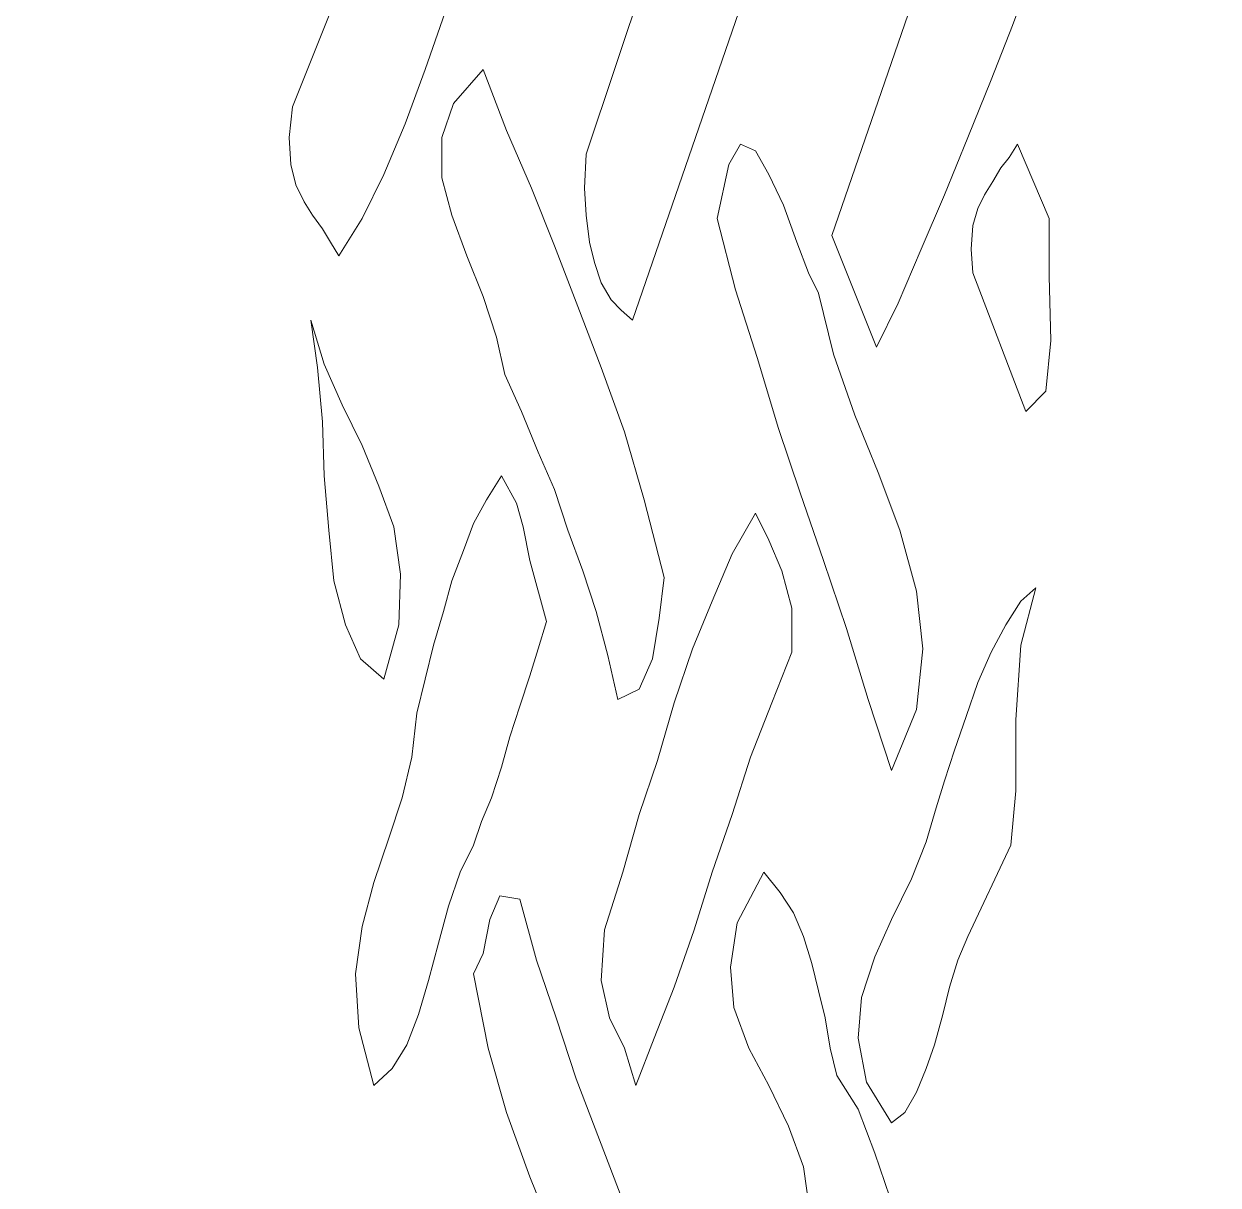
# Model space of a CAD drawing. Header units: millimetres. Extents: x -265 to 251, y -188 to 9.
# Drawn here: x 185.6 to 215.62, y -144.28 to -115.09 of the extents above; entities that cross this region are included whole.
import ezdxf

# ---------------------------------------------------------------- set-up
doc = ezdxf.new("R2010")
doc.units = ezdxf.units.MM
doc.header["$MEASUREMENT"] = 0
doc.layers.add('Camada 1', color=7, linetype='Continuous')

msp = doc.modelspace()

# ---------------------------------------------------------------- linework, layer by layer
at = {"layer": 'Camada 1', "color": 250, "lineweight": 9}
for points, knots in [([(158.2799, -187.5043), (158.2799, -187.5043), (155.5782, -187.5043), (155.5782, -187.5043), (155.5782, -187.5043), (155.5782, -187.5043), (155.5782, -184.995), (155.5782, -184.995), (155.5782, -184.995), (155.5782, -184.995), (158.2799, -184.995), (158.2799, -184.995), (158.2799, -184.995), (158.2799, -184.995), (158.2799, -182.426), (158.2799, -182.426), (158.2799, -182.426), (158.2799, -182.426), (155.5782, -182.426), (155.5782, -182.426), (155.5782, -182.426), (155.5782, -182.426), (155.5782, -4.4163), (155.5782, -4.4163), (155.5782, -4.4163), (155.6884, -3.0828), (156.6116, -2.6162), (157.4288, -2.5471), (157.4288, -2.5471), (172.919, -2.5471), (220.3619, -2.5453), (249.1267, -2.5453), (249.1267, -2.5453), (249.338, -2.5791), (250.8658, -2.6448), (250.9816, -4.4163), (250.9816, -4.4163), (250.9816, -4.4163), (250.9774, -182.4315), (250.9774, -182.4315), (250.9774, -182.4315), (250.9774, -182.4315), (248.2757, -182.4329), (248.2757, -182.4329), (248.2757, -182.4329), (248.2757, -182.4329), (248.2799, -184.9729), (248.2799, -184.9729), (248.2799, -184.9729), (248.2799, -184.9729), (250.9816, -184.9729), (250.9816, -184.9729), (250.9816, -184.9729), (250.9816, -184.9729), (250.9816, -187.5127), (250.9816, -187.5127), (250.9816, -187.5127), (250.9816, -187.5127), (248.2799, -187.5127), (248.2799, -187.5127), (248.2799, -187.5127), (248.2799, -187.5127), (248.2799, -188.2571), (248.2799, -188.2571), (248.2799, -188.2571), (248.2799, -188.2571), (158.2799, -188.2571), (158.2799, -188.2571), (158.2799, -188.2571), (158.2799, -188.2571), (158.2799, -187.5043), (158.2799, -187.5043)], [0, 0, 0, 0, 0.0526316, 0.0526316, 0.0526316, 0.0526316, 0.1052632, 0.1052632, 0.1052632, 0.1052632, 0.1578947, 0.1578947, 0.1578947, 0.1578947, 0.2105263, 0.2105263, 0.2105263, 0.2105263, 0.2631579, 0.2631579, 0.2631579, 0.2631579, 0.3157895, 0.3157895, 0.3157895, 0.3157895, 0.3684211, 0.3684211, 0.3684211, 0.3684211, 0.4210526, 0.4210526, 0.4210526, 0.4210526, 0.4736842, 0.4736842, 0.4736842, 0.4736842, 0.5263158, 0.5263158, 0.5263158, 0.5263158, 0.5789474, 0.5789474, 0.5789474, 0.5789474, 0.6315789, 0.6315789, 0.6315789, 0.6315789, 0.6842105, 0.6842105, 0.6842105, 0.6842105, 0.7368421, 0.7368421, 0.7368421, 0.7368421, 0.7894737, 0.7894737, 0.7894737, 0.7894737, 0.8421053, 0.8421053, 0.8421053, 0.8421053, 0.8947368, 0.8947368, 0.8947368, 0.8947368, 1, 1, 1, 1]), ([(195.3133, -109.7691), (195.3133, -109.7691), (192.3519, -117.175), (192.3519, -117.175), (192.3519, -117.175), (192.3519, -117.175), (192.2685, -117.9412), (192.2685, -117.9412), (192.2685, -117.9412), (192.2685, -117.9412), (192.3101, -118.6223), (192.3101, -118.6223), (192.3101, -118.6223), (192.3101, -118.6223), (192.4354, -119.1328), (192.4354, -119.1328), (192.4354, -119.1328), (192.4354, -119.1328), (192.6438, -119.5584), (192.6438, -119.5584), (192.6438, -119.5584), (192.6438, -119.5584), (192.8525, -119.8988), (192.8525, -119.8988), (192.8525, -119.8988), (192.8525, -119.8988), (193.1028, -120.2394), (193.1028, -120.2394), (193.1028, -120.2394), (193.1028, -120.2394), (193.3112, -120.58), (193.3112, -120.58), (193.3112, -120.58), (193.3112, -120.58), (193.5199, -120.9204), (193.5199, -120.9204), (193.5199, -120.9204), (193.5199, -120.9204), (194.1038, -119.9841), (194.1038, -119.9841), (194.1038, -119.9841), (194.1038, -119.9841), (194.646, -118.8774), (194.646, -118.8774), (194.646, -118.8774), (194.646, -118.8774), (195.1883, -117.6006), (195.1883, -117.6006), (195.1883, -117.6006), (195.1883, -117.6006), (195.6887, -116.2384), (195.6887, -116.2384), (195.6887, -116.2384), (195.6887, -116.2384), (196.1893, -114.7913), (196.1893, -114.7913), (196.1893, -114.7913), (196.1893, -114.7913), (196.6898, -113.3442), (196.6898, -113.3442), (196.6898, -113.3442), (196.6898, -113.3442), (197.1903, -111.9818), (197.1903, -111.9818), (197.1903, -111.9818), (197.1903, -111.9818), (197.6909, -110.7052), (197.6909, -110.7052), (197.6909, -110.7052), (197.6909, -110.7052), (197.6491, -109.4282), (197.6491, -109.4282), (197.6491, -109.4282), (197.6491, -109.4282), (197.3988, -108.407), (197.3988, -108.407), (197.3988, -108.407), (197.3988, -108.407), (197.0652, -107.7258), (197.0652, -107.7258), (197.0652, -107.7258), (197.0652, -107.7258), (196.648, -107.3852), (196.648, -107.3852), (196.648, -107.3852), (196.648, -107.3852), (196.1893, -107.3852), (196.1893, -107.3852), (196.1893, -107.3852), (196.1893, -107.3852), (195.814, -107.7258), (195.814, -107.7258), (195.814, -107.7258), (195.814, -107.7258), (195.4803, -108.4921), (195.4803, -108.4921), (195.4803, -108.4921), (195.4803, -108.4921), (195.3133, -109.7691), (195.3133, -109.7691)], [0, 0, 0, 0, 0.0384615, 0.0384615, 0.0384615, 0.0384615, 0.0769231, 0.0769231, 0.0769231, 0.0769231, 0.1153846, 0.1153846, 0.1153846, 0.1153846, 0.1538462, 0.1538462, 0.1538462, 0.1538462, 0.1923077, 0.1923077, 0.1923077, 0.1923077, 0.2307692, 0.2307692, 0.2307692, 0.2307692, 0.2692308, 0.2692308, 0.2692308, 0.2692308, 0.3076923, 0.3076923, 0.3076923, 0.3076923, 0.3461538, 0.3461538, 0.3461538, 0.3461538, 0.3846154, 0.3846154, 0.3846154, 0.3846154, 0.4230769, 0.4230769, 0.4230769, 0.4230769, 0.4615385, 0.4615385, 0.4615385, 0.4615385, 0.5, 0.5, 0.5, 0.5, 0.5384615, 0.5384615, 0.5384615, 0.5384615, 0.5769231, 0.5769231, 0.5769231, 0.5769231, 0.6153846, 0.6153846, 0.6153846, 0.6153846, 0.6538462, 0.6538462, 0.6538462, 0.6538462, 0.6923077, 0.6923077, 0.6923077, 0.6923077, 0.7307692, 0.7307692, 0.7307692, 0.7307692, 0.7692308, 0.7692308, 0.7692308, 0.7692308, 0.8076923, 0.8076923, 0.8076923, 0.8076923, 0.8461538, 0.8461538, 0.8461538, 0.8461538, 0.8846154, 0.8846154, 0.8846154, 0.8846154, 0.9230769, 0.9230769, 0.9230769, 0.9230769, 1, 1, 1, 1]), ([(199.7347, -118.3665), (199.7347, -118.3665), (199.6928, -119.218), (199.6928, -119.218), (199.6928, -119.218), (199.6928, -119.218), (199.7347, -119.8988), (199.7347, -119.8988), (199.7347, -119.8988), (199.7347, -119.8988), (199.8181, -120.58), (199.8181, -120.58), (199.8181, -120.58), (199.8181, -120.58), (199.9431, -121.0908), (199.9431, -121.0908), (199.9431, -121.0908), (199.9431, -121.0908), (200.1101, -121.6015), (200.1101, -121.6015), (200.1101, -121.6015), (200.1101, -121.6015), (200.3602, -122.0271), (200.3602, -122.0271), (200.3602, -122.0271), (200.3602, -122.0271), (200.6106, -122.2825), (200.6106, -122.2825), (200.6106, -122.2825), (200.6106, -122.2825), (200.9024, -122.5378), (200.9024, -122.5378), (200.9024, -122.5378), (200.9024, -122.5378), (204.6563, -111.6418), (204.6563, -111.6418), (204.6563, -111.6418), (204.6563, -111.6418), (204.5312, -111.1309), (204.5312, -111.1309), (204.5312, -111.1309), (204.5312, -111.1309), (204.3643, -110.4501), (204.3643, -110.4501), (204.3643, -110.4501), (204.3643, -110.4501), (204.1558, -109.7691), (204.1558, -109.7691), (204.1558, -109.7691), (204.1558, -109.7691), (203.9471, -109.1733), (203.9471, -109.1733), (203.9471, -109.1733), (203.9471, -109.1733), (203.6969, -108.7474), (203.6969, -108.7474), (203.6969, -108.7474), (203.6969, -108.7474), (203.4049, -108.5769), (203.4049, -108.5769), (203.4049, -108.5769), (203.4049, -108.5769), (203.0713, -108.8325), (203.0713, -108.8325), (203.0713, -108.8325), (203.0713, -108.8325), (202.696, -109.5133), (202.696, -109.5133), (202.696, -109.5133), (202.696, -109.5133), (199.7347, -118.3665), (199.7347, -118.3665)], [0, 0, 0, 0, 0.0526316, 0.0526316, 0.0526316, 0.0526316, 0.1052632, 0.1052632, 0.1052632, 0.1052632, 0.1578947, 0.1578947, 0.1578947, 0.1578947, 0.2105263, 0.2105263, 0.2105263, 0.2105263, 0.2631579, 0.2631579, 0.2631579, 0.2631579, 0.3157895, 0.3157895, 0.3157895, 0.3157895, 0.3684211, 0.3684211, 0.3684211, 0.3684211, 0.4210526, 0.4210526, 0.4210526, 0.4210526, 0.4736842, 0.4736842, 0.4736842, 0.4736842, 0.5263158, 0.5263158, 0.5263158, 0.5263158, 0.5789474, 0.5789474, 0.5789474, 0.5789474, 0.6315789, 0.6315789, 0.6315789, 0.6315789, 0.6842105, 0.6842105, 0.6842105, 0.6842105, 0.7368421, 0.7368421, 0.7368421, 0.7368421, 0.7894737, 0.7894737, 0.7894737, 0.7894737, 0.8421053, 0.8421053, 0.8421053, 0.8421053, 0.8947368, 0.8947368, 0.8947368, 0.8947368, 1, 1, 1, 1]), ([(205.9075, -120.4097), (205.9075, -120.4097), (207.0338, -123.2188), (207.0338, -123.2188), (207.0338, -123.2188), (207.0338, -123.2188), (207.5759, -122.1122), (207.5759, -122.1122), (207.5759, -122.1122), (207.5759, -122.1122), (208.1599, -120.7504), (208.1599, -120.7504), (208.1599, -120.7504), (208.1599, -120.7504), (208.7438, -119.3883), (208.7438, -119.3883), (208.7438, -119.3883), (208.7438, -119.3883), (209.3279, -117.9412), (209.3279, -117.9412), (209.3279, -117.9412), (209.3279, -117.9412), (209.9117, -116.494), (209.9117, -116.494), (209.9117, -116.494), (209.9117, -116.494), (210.4541, -115.1319), (210.4541, -115.1319), (210.4541, -115.1319), (210.4541, -115.1319), (210.9545, -113.7701), (210.9545, -113.7701), (210.9545, -113.7701), (210.9545, -113.7701), (211.3717, -112.5782), (211.3717, -112.5782), (211.3717, -112.5782), (211.3717, -112.5782), (211.2047, -112.067), (211.2047, -112.067), (211.2047, -112.067), (211.2047, -112.067), (211.0379, -111.3862), (211.0379, -111.3862), (211.0379, -111.3862), (211.0379, -111.3862), (210.9545, -110.5351), (210.9545, -110.5351), (210.9545, -110.5351), (210.9545, -110.5351), (210.8295, -109.7691), (210.8295, -109.7691), (210.8295, -109.7691), (210.8295, -109.7691), (210.6625, -109.0883), (210.6625, -109.0883), (210.6625, -109.0883), (210.6625, -109.0883), (210.4124, -108.7474), (210.4124, -108.7474), (210.4124, -108.7474), (210.4124, -108.7474), (210.1203, -108.8325), (210.1203, -108.8325), (210.1203, -108.8325), (210.1203, -108.8325), (209.6615, -109.5133), (209.6615, -109.5133), (209.6615, -109.5133), (209.6615, -109.5133), (205.9075, -120.4097), (205.9075, -120.4097)], [0, 0, 0, 0, 0.0526316, 0.0526316, 0.0526316, 0.0526316, 0.1052632, 0.1052632, 0.1052632, 0.1052632, 0.1578947, 0.1578947, 0.1578947, 0.1578947, 0.2105263, 0.2105263, 0.2105263, 0.2105263, 0.2631579, 0.2631579, 0.2631579, 0.2631579, 0.3157895, 0.3157895, 0.3157895, 0.3157895, 0.3684211, 0.3684211, 0.3684211, 0.3684211, 0.4210526, 0.4210526, 0.4210526, 0.4210526, 0.4736842, 0.4736842, 0.4736842, 0.4736842, 0.5263158, 0.5263158, 0.5263158, 0.5263158, 0.5789474, 0.5789474, 0.5789474, 0.5789474, 0.6315789, 0.6315789, 0.6315789, 0.6315789, 0.6842105, 0.6842105, 0.6842105, 0.6842105, 0.7368421, 0.7368421, 0.7368421, 0.7368421, 0.7894737, 0.7894737, 0.7894737, 0.7894737, 0.8421053, 0.8421053, 0.8421053, 0.8421053, 0.8947368, 0.8947368, 0.8947368, 0.8947368, 1, 1, 1, 1]), ([(197.6909, -123.8999), (197.6909, -123.8999), (198.1079, -124.836), (198.1079, -124.836), (198.1079, -124.836), (198.1079, -124.836), (198.5251, -125.8577), (198.5251, -125.8577), (198.5251, -125.8577), (198.5251, -125.8577), (198.942, -126.7944), (198.942, -126.7944), (198.942, -126.7944), (198.942, -126.7944), (199.2758, -127.8156), (199.2758, -127.8156), (199.2758, -127.8156), (199.2758, -127.8156), (199.6512, -128.8373), (199.6512, -128.8373), (199.6512, -128.8373), (199.6512, -128.8373), (199.9849, -129.8587), (199.9849, -129.8587), (199.9849, -129.8587), (199.9849, -129.8587), (200.2769, -130.9652), (200.2769, -130.9652), (200.2769, -130.9652), (200.2769, -130.9652), (200.5272, -132.072), (200.5272, -132.072), (200.5272, -132.072), (200.5272, -132.072), (201.0694, -131.8165), (201.0694, -131.8165), (201.0694, -131.8165), (201.0694, -131.8165), (201.4031, -131.0506), (201.4031, -131.0506), (201.4031, -131.0506), (201.4031, -131.0506), (201.5697, -130.029), (201.5697, -130.029), (201.5697, -130.029), (201.5697, -130.029), (201.695, -129.0074), (201.695, -129.0074), (201.695, -129.0074), (201.695, -129.0074), (201.1945, -127.0496), (201.1945, -127.0496), (201.1945, -127.0496), (201.1945, -127.0496), (200.6939, -125.3471), (200.6939, -125.3471), (200.6939, -125.3471), (200.6939, -125.3471), (200.1101, -123.7296), (200.1101, -123.7296), (200.1101, -123.7296), (200.1101, -123.7296), (199.5262, -122.1974), (199.5262, -122.1974), (199.5262, -122.1974), (199.5262, -122.1974), (198.942, -120.6653), (198.942, -120.6653), (198.942, -120.6653), (198.942, -120.6653), (198.3582, -119.218), (198.3582, -119.218), (198.3582, -119.218), (198.3582, -119.218), (197.7325, -117.7709), (197.7325, -117.7709), (197.7325, -117.7709), (197.7325, -117.7709), (197.1487, -116.2384), (197.1487, -116.2384), (197.1487, -116.2384), (197.1487, -116.2384), (196.3978, -117.0899), (196.3978, -117.0899), (196.3978, -117.0899), (196.3978, -117.0899), (196.1058, -117.9412), (196.1058, -117.9412), (196.1058, -117.9412), (196.1058, -117.9412), (196.1058, -118.9625), (196.1058, -118.9625), (196.1058, -118.9625), (196.1058, -118.9625), (196.3561, -119.8988), (196.3561, -119.8988), (196.3561, -119.8988), (196.3561, -119.8988), (196.7315, -120.9204), (196.7315, -120.9204), (196.7315, -120.9204), (196.7315, -120.9204), (197.1487, -121.9421), (197.1487, -121.9421), (197.1487, -121.9421), (197.1487, -121.9421), (197.4823, -122.9633), (197.4823, -122.9633), (197.4823, -122.9633), (197.4823, -122.9633), (197.6909, -123.8999), (197.6909, -123.8999)], [0, 0, 0, 0, 0.0344828, 0.0344828, 0.0344828, 0.0344828, 0.0689655, 0.0689655, 0.0689655, 0.0689655, 0.1034483, 0.1034483, 0.1034483, 0.1034483, 0.137931, 0.137931, 0.137931, 0.137931, 0.1724138, 0.1724138, 0.1724138, 0.1724138, 0.2068966, 0.2068966, 0.2068966, 0.2068966, 0.2413793, 0.2413793, 0.2413793, 0.2413793, 0.2758621, 0.2758621, 0.2758621, 0.2758621, 0.3103448, 0.3103448, 0.3103448, 0.3103448, 0.3448276, 0.3448276, 0.3448276, 0.3448276, 0.3793103, 0.3793103, 0.3793103, 0.3793103, 0.4137931, 0.4137931, 0.4137931, 0.4137931, 0.4482759, 0.4482759, 0.4482759, 0.4482759, 0.4827586, 0.4827586, 0.4827586, 0.4827586, 0.5172414, 0.5172414, 0.5172414, 0.5172414, 0.5517241, 0.5517241, 0.5517241, 0.5517241, 0.5862069, 0.5862069, 0.5862069, 0.5862069, 0.6206897, 0.6206897, 0.6206897, 0.6206897, 0.6551724, 0.6551724, 0.6551724, 0.6551724, 0.6896552, 0.6896552, 0.6896552, 0.6896552, 0.7241379, 0.7241379, 0.7241379, 0.7241379, 0.7586207, 0.7586207, 0.7586207, 0.7586207, 0.7931034, 0.7931034, 0.7931034, 0.7931034, 0.8275862, 0.8275862, 0.8275862, 0.8275862, 0.862069, 0.862069, 0.862069, 0.862069, 0.8965517, 0.8965517, 0.8965517, 0.8965517, 0.9310345, 0.9310345, 0.9310345, 0.9310345, 1, 1, 1, 1]), ([(203.0296, -119.9841), (203.0296, -119.9841), (203.4884, -121.7718), (203.4884, -121.7718), (203.4884, -121.7718), (203.4884, -121.7718), (204.0306, -123.4746), (204.0306, -123.4746), (204.0306, -123.4746), (204.0306, -123.4746), (204.5728, -125.2621), (204.5728, -125.2621), (204.5728, -125.2621), (204.5728, -125.2621), (205.1151, -126.8793), (205.1151, -126.8793), (205.1151, -126.8793), (205.1151, -126.8793), (205.699, -128.5819), (205.699, -128.5819), (205.699, -128.5819), (205.699, -128.5819), (206.283, -130.2844), (206.283, -130.2844), (206.283, -130.2844), (206.283, -130.2844), (206.8253, -132.072), (206.8253, -132.072), (206.8253, -132.072), (206.8253, -132.072), (207.4092, -133.8595), (207.4092, -133.8595), (207.4092, -133.8595), (207.4092, -133.8595), (208.0348, -132.3272), (208.0348, -132.3272), (208.0348, -132.3272), (208.0348, -132.3272), (208.2015, -130.7953), (208.2015, -130.7953), (208.2015, -130.7953), (208.2015, -130.7953), (208.0348, -129.3482), (208.0348, -129.3482), (208.0348, -129.3482), (208.0348, -129.3482), (207.6176, -127.8156), (207.6176, -127.8156), (207.6176, -127.8156), (207.6176, -127.8156), (207.0755, -126.3684), (207.0755, -126.3684), (207.0755, -126.3684), (207.0755, -126.3684), (206.4916, -124.9213), (206.4916, -124.9213), (206.4916, -124.9213), (206.4916, -124.9213), (205.9493, -123.3894), (205.9493, -123.3894), (205.9493, -123.3894), (205.9493, -123.3894), (205.5738, -121.8568), (205.5738, -121.8568), (205.5738, -121.8568), (205.5738, -121.8568), (205.3237, -121.3463), (205.3237, -121.3463), (205.3237, -121.3463), (205.3237, -121.3463), (205.0317, -120.58), (205.0317, -120.58), (205.0317, -120.58), (205.0317, -120.58), (204.698, -119.6437), (204.698, -119.6437), (204.698, -119.6437), (204.698, -119.6437), (204.3226, -118.8774), (204.3226, -118.8774), (204.3226, -118.8774), (204.3226, -118.8774), (203.9888, -118.2814), (203.9888, -118.2814), (203.9888, -118.2814), (203.9888, -118.2814), (203.6135, -118.1111), (203.6135, -118.1111), (203.6135, -118.1111), (203.6135, -118.1111), (203.3215, -118.6223), (203.3215, -118.6223), (203.3215, -118.6223), (203.3215, -118.6223), (203.0296, -119.9841), (203.0296, -119.9841)], [0, 0, 0, 0, 0.04, 0.04, 0.04, 0.04, 0.08, 0.08, 0.08, 0.08, 0.12, 0.12, 0.12, 0.12, 0.16, 0.16, 0.16, 0.16, 0.2, 0.2, 0.2, 0.2, 0.24, 0.24, 0.24, 0.24, 0.28, 0.28, 0.28, 0.28, 0.32, 0.32, 0.32, 0.32, 0.36, 0.36, 0.36, 0.36, 0.4, 0.4, 0.4, 0.4, 0.44, 0.44, 0.44, 0.44, 0.48, 0.48, 0.48, 0.48, 0.52, 0.52, 0.52, 0.52, 0.56, 0.56, 0.56, 0.56, 0.6, 0.6, 0.6, 0.6, 0.64, 0.64, 0.64, 0.64, 0.68, 0.68, 0.68, 0.68, 0.72, 0.72, 0.72, 0.72, 0.76, 0.76, 0.76, 0.76, 0.8, 0.8, 0.8, 0.8, 0.84, 0.84, 0.84, 0.84, 0.88, 0.88, 0.88, 0.88, 0.92, 0.92, 0.92, 0.92, 1, 1, 1, 1]), ([(209.453, -121.3463), (209.453, -121.3463), (210.7877, -124.836), (210.7877, -124.836), (210.7877, -124.836), (210.7877, -124.836), (211.2882, -124.3255), (211.2882, -124.3255), (211.2882, -124.3255), (211.2882, -124.3255), (211.4134, -123.0485), (211.4134, -123.0485), (211.4134, -123.0485), (211.4134, -123.0485), (211.3717, -121.4314), (211.3717, -121.4314), (211.3717, -121.4314), (211.3717, -121.4314), (211.3717, -119.9841), (211.3717, -119.9841), (211.3717, -119.9841), (211.3717, -119.9841), (210.579, -118.1111), (210.579, -118.1111), (210.579, -118.1111), (210.579, -118.1111), (210.3705, -118.452), (210.3705, -118.452), (210.3705, -118.452), (210.3705, -118.452), (210.1621, -118.7073), (210.1621, -118.7073), (210.1621, -118.7073), (210.1621, -118.7073), (209.9534, -119.0475), (209.9534, -119.0475), (209.9534, -119.0475), (209.9534, -119.0475), (209.745, -119.3883), (209.745, -119.3883), (209.745, -119.3883), (209.745, -119.3883), (209.5781, -119.7289), (209.5781, -119.7289), (209.5781, -119.7289), (209.5781, -119.7289), (209.453, -120.1542), (209.453, -120.1542), (209.453, -120.1542), (209.453, -120.1542), (209.4113, -120.7504), (209.4113, -120.7504), (209.4113, -120.7504), (209.4113, -120.7504), (209.453, -121.3463), (209.453, -121.3463)], [0, 0, 0, 0, 0.0666667, 0.0666667, 0.0666667, 0.0666667, 0.1333333, 0.1333333, 0.1333333, 0.1333333, 0.2, 0.2, 0.2, 0.2, 0.2666667, 0.2666667, 0.2666667, 0.2666667, 0.3333333, 0.3333333, 0.3333333, 0.3333333, 0.4, 0.4, 0.4, 0.4, 0.4666667, 0.4666667, 0.4666667, 0.4666667, 0.5333333, 0.5333333, 0.5333333, 0.5333333, 0.6, 0.6, 0.6, 0.6, 0.6666667, 0.6666667, 0.6666667, 0.6666667, 0.7333333, 0.7333333, 0.7333333, 0.7333333, 0.8, 0.8, 0.8, 0.8, 0.8666667, 0.8666667, 0.8666667, 0.8666667, 1, 1, 1, 1]), ([(194.646, -131.5613), (194.646, -131.5613), (195.0213, -130.1995), (195.0213, -130.1995), (195.0213, -130.1995), (195.0213, -130.1995), (195.0631, -128.9223), (195.0631, -128.9223), (195.0631, -128.9223), (195.0631, -128.9223), (194.8963, -127.7306), (194.8963, -127.7306), (194.8963, -127.7306), (194.8963, -127.7306), (194.5209, -126.709), (194.5209, -126.709), (194.5209, -126.709), (194.5209, -126.709), (194.1038, -125.6873), (194.1038, -125.6873), (194.1038, -125.6873), (194.1038, -125.6873), (193.6031, -124.6659), (193.6031, -124.6659), (193.6031, -124.6659), (193.6031, -124.6659), (193.1445, -123.6443), (193.1445, -123.6443), (193.1445, -123.6443), (193.1445, -123.6443), (192.8108, -122.5378), (192.8108, -122.5378), (192.8108, -122.5378), (192.8108, -122.5378), (192.9775, -123.7296), (192.9775, -123.7296), (192.9775, -123.7296), (192.9775, -123.7296), (193.1028, -125.0918), (193.1028, -125.0918), (193.1028, -125.0918), (193.1028, -125.0918), (193.1445, -126.4538), (193.1445, -126.4538), (193.1445, -126.4538), (193.1445, -126.4538), (193.2695, -127.8156), (193.2695, -127.8156), (193.2695, -127.8156), (193.2695, -127.8156), (193.3946, -129.0926), (193.3946, -129.0926), (193.3946, -129.0926), (193.3946, -129.0926), (193.6866, -130.1995), (193.6866, -130.1995), (193.6866, -130.1995), (193.6866, -130.1995), (194.062, -131.0506), (194.062, -131.0506), (194.062, -131.0506), (194.062, -131.0506), (194.646, -131.5613), (194.646, -131.5613)], [0, 0, 0, 0, 0.0588235, 0.0588235, 0.0588235, 0.0588235, 0.1176471, 0.1176471, 0.1176471, 0.1176471, 0.1764706, 0.1764706, 0.1764706, 0.1764706, 0.2352941, 0.2352941, 0.2352941, 0.2352941, 0.2941176, 0.2941176, 0.2941176, 0.2941176, 0.3529412, 0.3529412, 0.3529412, 0.3529412, 0.4117647, 0.4117647, 0.4117647, 0.4117647, 0.4705882, 0.4705882, 0.4705882, 0.4705882, 0.5294118, 0.5294118, 0.5294118, 0.5294118, 0.5882353, 0.5882353, 0.5882353, 0.5882353, 0.6470588, 0.6470588, 0.6470588, 0.6470588, 0.7058824, 0.7058824, 0.7058824, 0.7058824, 0.7647059, 0.7647059, 0.7647059, 0.7647059, 0.8235294, 0.8235294, 0.8235294, 0.8235294, 0.8823529, 0.8823529, 0.8823529, 0.8823529, 1, 1, 1, 1]), ([(198.7335, -130.114), (198.7335, -130.114), (198.3166, -128.5819), (198.3166, -128.5819), (198.3166, -128.5819), (198.3166, -128.5819), (198.1496, -127.7306), (198.1496, -127.7306), (198.1496, -127.7306), (198.1496, -127.7306), (197.9827, -127.1346), (197.9827, -127.1346), (197.9827, -127.1346), (197.9827, -127.1346), (197.6074, -126.4538), (197.6074, -126.4538), (197.6074, -126.4538), (197.6074, -126.4538), (197.2321, -127.0496), (197.2321, -127.0496), (197.2321, -127.0496), (197.2321, -127.0496), (196.8984, -127.6451), (196.8984, -127.6451), (196.8984, -127.6451), (196.8984, -127.6451), (196.648, -128.3264), (196.648, -128.3264), (196.648, -128.3264), (196.648, -128.3264), (196.3561, -129.0926), (196.3561, -129.0926), (196.3561, -129.0926), (196.3561, -129.0926), (196.1476, -129.8587), (196.1476, -129.8587), (196.1476, -129.8587), (196.1476, -129.8587), (195.8975, -130.71), (195.8975, -130.71), (195.8975, -130.71), (195.8975, -130.71), (195.6887, -131.5613), (195.6887, -131.5613), (195.6887, -131.5613), (195.6887, -131.5613), (195.4803, -132.4124), (195.4803, -132.4124), (195.4803, -132.4124), (195.4803, -132.4124), (195.4803, -132.4124), (195.4803, -132.4124), (195.4803, -132.4124), (195.4803, -132.4124), (195.355, -133.5193), (195.355, -133.5193), (195.355, -133.5193), (195.355, -133.5193), (195.1048, -134.5405), (195.1048, -134.5405), (195.1048, -134.5405), (195.1048, -134.5405), (194.7711, -135.5622), (194.7711, -135.5622), (194.7711, -135.5622), (194.7711, -135.5622), (194.3958, -136.6688), (194.3958, -136.6688), (194.3958, -136.6688), (194.3958, -136.6688), (194.1038, -137.7755), (194.1038, -137.7755), (194.1038, -137.7755), (194.1038, -137.7755), (193.9368, -138.9672), (193.9368, -138.9672), (193.9368, -138.9672), (193.9368, -138.9672), (194.0203, -140.3295), (194.0203, -140.3295), (194.0203, -140.3295), (194.0203, -140.3295), (194.3958, -141.7766), (194.3958, -141.7766), (194.3958, -141.7766), (194.3958, -141.7766), (194.8546, -141.3507), (194.8546, -141.3507), (194.8546, -141.3507), (194.8546, -141.3507), (195.23, -140.7549), (195.23, -140.7549), (195.23, -140.7549), (195.23, -140.7549), (195.5219, -139.9889), (195.5219, -139.9889), (195.5219, -139.9889), (195.5219, -139.9889), (195.7722, -139.1373), (195.7722, -139.1373), (195.7722, -139.1373), (195.7722, -139.1373), (196.0223, -138.2012), (196.0223, -138.2012), (196.0223, -138.2012), (196.0223, -138.2012), (196.2726, -137.2646), (196.2726, -137.2646), (196.2726, -137.2646), (196.2726, -137.2646), (196.5648, -136.4133), (196.5648, -136.4133), (196.5648, -136.4133), (196.5648, -136.4133), (196.8984, -135.7325), (196.8984, -135.7325), (196.8984, -135.7325), (196.8984, -135.7325), (197.107, -135.1365), (197.107, -135.1365), (197.107, -135.1365), (197.107, -135.1365), (197.3571, -134.5405), (197.3571, -134.5405), (197.3571, -134.5405), (197.3571, -134.5405), (197.6074, -133.7745), (197.6074, -133.7745), (197.6074, -133.7745), (197.6074, -133.7745), (197.816, -133.0082), (197.816, -133.0082), (197.816, -133.0082), (197.816, -133.0082), (198.0662, -132.2426), (198.0662, -132.2426), (198.0662, -132.2426), (198.0662, -132.2426), (198.3166, -131.4763), (198.3166, -131.4763), (198.3166, -131.4763), (198.3166, -131.4763), (198.5251, -130.7953), (198.5251, -130.7953), (198.5251, -130.7953), (198.5251, -130.7953), (198.7335, -130.114), (198.7335, -130.114)], [0, 0, 0, 0, 0.0263158, 0.0263158, 0.0263158, 0.0263158, 0.0526316, 0.0526316, 0.0526316, 0.0526316, 0.0789474, 0.0789474, 0.0789474, 0.0789474, 0.1052632, 0.1052632, 0.1052632, 0.1052632, 0.1315789, 0.1315789, 0.1315789, 0.1315789, 0.1578947, 0.1578947, 0.1578947, 0.1578947, 0.1842105, 0.1842105, 0.1842105, 0.1842105, 0.2105263, 0.2105263, 0.2105263, 0.2105263, 0.2368421, 0.2368421, 0.2368421, 0.2368421, 0.2631579, 0.2631579, 0.2631579, 0.2631579, 0.2894737, 0.2894737, 0.2894737, 0.2894737, 0.3157895, 0.3157895, 0.3157895, 0.3157895, 0.3421053, 0.3421053, 0.3421053, 0.3421053, 0.3684211, 0.3684211, 0.3684211, 0.3684211, 0.3947368, 0.3947368, 0.3947368, 0.3947368, 0.4210526, 0.4210526, 0.4210526, 0.4210526, 0.4473684, 0.4473684, 0.4473684, 0.4473684, 0.4736842, 0.4736842, 0.4736842, 0.4736842, 0.5, 0.5, 0.5, 0.5, 0.5263158, 0.5263158, 0.5263158, 0.5263158, 0.5526316, 0.5526316, 0.5526316, 0.5526316, 0.5789474, 0.5789474, 0.5789474, 0.5789474, 0.6052632, 0.6052632, 0.6052632, 0.6052632, 0.6315789, 0.6315789, 0.6315789, 0.6315789, 0.6578947, 0.6578947, 0.6578947, 0.6578947, 0.6842105, 0.6842105, 0.6842105, 0.6842105, 0.7105263, 0.7105263, 0.7105263, 0.7105263, 0.7368421, 0.7368421, 0.7368421, 0.7368421, 0.7631579, 0.7631579, 0.7631579, 0.7631579, 0.7894737, 0.7894737, 0.7894737, 0.7894737, 0.8157895, 0.8157895, 0.8157895, 0.8157895, 0.8421053, 0.8421053, 0.8421053, 0.8421053, 0.8684211, 0.8684211, 0.8684211, 0.8684211, 0.8947368, 0.8947368, 0.8947368, 0.8947368, 0.9210526, 0.9210526, 0.9210526, 0.9210526, 0.9473684, 0.9473684, 0.9473684, 0.9473684, 1, 1, 1, 1]), ([(200.1935, -137.8606), (200.1935, -137.8606), (200.1101, -139.1373), (200.1101, -139.1373), (200.1101, -139.1373), (200.1101, -139.1373), (200.3185, -140.0737), (200.3185, -140.0737), (200.3185, -140.0737), (200.3185, -140.0737), (200.6939, -140.8402), (200.6939, -140.8402), (200.6939, -140.8402), (200.6939, -140.8402), (200.9859, -141.7766), (200.9859, -141.7766), (200.9859, -141.7766), (200.9859, -141.7766), (201.4447, -140.5846), (201.4447, -140.5846), (201.4447, -140.5846), (201.4447, -140.5846), (201.9453, -139.3076), (201.9453, -139.3076), (201.9453, -139.3076), (201.9453, -139.3076), (202.4459, -137.8606), (202.4459, -137.8606), (202.4459, -137.8606), (202.4459, -137.8606), (202.9046, -136.4133), (202.9046, -136.4133), (202.9046, -136.4133), (202.9046, -136.4133), (203.4049, -134.9664), (203.4049, -134.9664), (203.4049, -134.9664), (203.4049, -134.9664), (203.8639, -133.5193), (203.8639, -133.5193), (203.8639, -133.5193), (203.8639, -133.5193), (204.406, -132.1573), (204.406, -132.1573), (204.406, -132.1573), (204.406, -132.1573), (204.9065, -130.8803), (204.9065, -130.8803), (204.9065, -130.8803), (204.9065, -130.8803), (204.9065, -129.7736), (204.9065, -129.7736), (204.9065, -129.7736), (204.9065, -129.7736), (204.6563, -128.8373), (204.6563, -128.8373), (204.6563, -128.8373), (204.6563, -128.8373), (204.3226, -128.0712), (204.3226, -128.0712), (204.3226, -128.0712), (204.3226, -128.0712), (203.9888, -127.3902), (203.9888, -127.3902), (203.9888, -127.3902), (203.9888, -127.3902), (203.4049, -128.4116), (203.4049, -128.4116), (203.4049, -128.4116), (203.4049, -128.4116), (202.9046, -129.6031), (202.9046, -129.6031), (202.9046, -129.6031), (202.9046, -129.6031), (202.4041, -130.7953), (202.4041, -130.7953), (202.4041, -130.7953), (202.4041, -130.7953), (201.9453, -132.1573), (201.9453, -132.1573), (201.9453, -132.1573), (201.9453, -132.1573), (201.5282, -133.6044), (201.5282, -133.6044), (201.5282, -133.6044), (201.5282, -133.6044), (201.0694, -134.9664), (201.0694, -134.9664), (201.0694, -134.9664), (201.0694, -134.9664), (200.6522, -136.4133), (200.6522, -136.4133), (200.6522, -136.4133), (200.6522, -136.4133), (200.1935, -137.8606), (200.1935, -137.8606)], [0, 0, 0, 0, 0.04, 0.04, 0.04, 0.04, 0.08, 0.08, 0.08, 0.08, 0.12, 0.12, 0.12, 0.12, 0.16, 0.16, 0.16, 0.16, 0.2, 0.2, 0.2, 0.2, 0.24, 0.24, 0.24, 0.24, 0.28, 0.28, 0.28, 0.28, 0.32, 0.32, 0.32, 0.32, 0.36, 0.36, 0.36, 0.36, 0.4, 0.4, 0.4, 0.4, 0.44, 0.44, 0.44, 0.44, 0.48, 0.48, 0.48, 0.48, 0.52, 0.52, 0.52, 0.52, 0.56, 0.56, 0.56, 0.56, 0.6, 0.6, 0.6, 0.6, 0.64, 0.64, 0.64, 0.64, 0.68, 0.68, 0.68, 0.68, 0.72, 0.72, 0.72, 0.72, 0.76, 0.76, 0.76, 0.76, 0.8, 0.8, 0.8, 0.8, 0.84, 0.84, 0.84, 0.84, 0.88, 0.88, 0.88, 0.88, 0.92, 0.92, 0.92, 0.92, 1, 1, 1, 1]), ([(208.5352, -134.7963), (208.5352, -134.7963), (208.285, -135.6476), (208.285, -135.6476), (208.285, -135.6476), (208.285, -135.6476), (207.9097, -136.5838), (207.9097, -136.5838), (207.9097, -136.5838), (207.9097, -136.5838), (207.4092, -137.6052), (207.4092, -137.6052), (207.4092, -137.6052), (207.4092, -137.6052), (206.9919, -138.5414), (206.9919, -138.5414), (206.9919, -138.5414), (206.9919, -138.5414), (206.6583, -139.5632), (206.6583, -139.5632), (206.6583, -139.5632), (206.6583, -139.5632), (206.5749, -140.5846), (206.5749, -140.5846), (206.5749, -140.5846), (206.5749, -140.5846), (206.7835, -141.6915), (206.7835, -141.6915), (206.7835, -141.6915), (206.7835, -141.6915), (207.4092, -142.7127), (207.4092, -142.7127), (207.4092, -142.7127), (207.4092, -142.7127), (207.7429, -142.4576), (207.7429, -142.4576), (207.7429, -142.4576), (207.7429, -142.4576), (208.0348, -141.9469), (208.0348, -141.9469), (208.0348, -141.9469), (208.0348, -141.9469), (208.285, -141.3507), (208.285, -141.3507), (208.285, -141.3507), (208.285, -141.3507), (208.4936, -140.7549), (208.4936, -140.7549), (208.4936, -140.7549), (208.4936, -140.7549), (208.7022, -139.9889), (208.7022, -139.9889), (208.7022, -139.9889), (208.7022, -139.9889), (208.8689, -139.3076), (208.8689, -139.3076), (208.8689, -139.3076), (208.8689, -139.3076), (209.0775, -138.6268), (209.0775, -138.6268), (209.0775, -138.6268), (209.0775, -138.6268), (209.3279, -138.0309), (209.3279, -138.0309), (209.3279, -138.0309), (209.3279, -138.0309), (210.4124, -135.7325), (210.4124, -135.7325), (210.4124, -135.7325), (210.4124, -135.7325), (210.4124, -135.7325), (210.4124, -135.7325), (210.4124, -135.7325), (210.4124, -135.7325), (210.5374, -134.37), (210.5374, -134.37), (210.5374, -134.37), (210.5374, -134.37), (210.5374, -132.5828), (210.5374, -132.5828), (210.5374, -132.5828), (210.5374, -132.5828), (210.6625, -130.71), (210.6625, -130.71), (210.6625, -130.71), (210.6625, -130.71), (211.0379, -129.2629), (211.0379, -129.2629), (211.0379, -129.2629), (211.0379, -129.2629), (210.6625, -129.6031), (210.6625, -129.6031), (210.6625, -129.6031), (210.6625, -129.6031), (210.2871, -130.1995), (210.2871, -130.1995), (210.2871, -130.1995), (210.2871, -130.1995), (209.9117, -130.8803), (209.9117, -130.8803), (209.9117, -130.8803), (209.9117, -130.8803), (209.5781, -131.6462), (209.5781, -131.6462), (209.5781, -131.6462), (209.5781, -131.6462), (209.286, -132.4975), (209.286, -132.4975), (209.286, -132.4975), (209.286, -132.4975), (208.9942, -133.3488), (208.9942, -133.3488), (208.9942, -133.3488), (208.9942, -133.3488), (208.7438, -134.1153), (208.7438, -134.1153), (208.7438, -134.1153), (208.7438, -134.1153), (208.5352, -134.7963), (208.5352, -134.7963)], [0, 0, 0, 0, 0.0322581, 0.0322581, 0.0322581, 0.0322581, 0.0645161, 0.0645161, 0.0645161, 0.0645161, 0.0967742, 0.0967742, 0.0967742, 0.0967742, 0.1290323, 0.1290323, 0.1290323, 0.1290323, 0.1612903, 0.1612903, 0.1612903, 0.1612903, 0.1935484, 0.1935484, 0.1935484, 0.1935484, 0.2258065, 0.2258065, 0.2258065, 0.2258065, 0.2580645, 0.2580645, 0.2580645, 0.2580645, 0.2903226, 0.2903226, 0.2903226, 0.2903226, 0.3225806, 0.3225806, 0.3225806, 0.3225806, 0.3548387, 0.3548387, 0.3548387, 0.3548387, 0.3870968, 0.3870968, 0.3870968, 0.3870968, 0.4193548, 0.4193548, 0.4193548, 0.4193548, 0.4516129, 0.4516129, 0.4516129, 0.4516129, 0.483871, 0.483871, 0.483871, 0.483871, 0.516129, 0.516129, 0.516129, 0.516129, 0.5483871, 0.5483871, 0.5483871, 0.5483871, 0.5806452, 0.5806452, 0.5806452, 0.5806452, 0.6129032, 0.6129032, 0.6129032, 0.6129032, 0.6451613, 0.6451613, 0.6451613, 0.6451613, 0.6774194, 0.6774194, 0.6774194, 0.6774194, 0.7096774, 0.7096774, 0.7096774, 0.7096774, 0.7419355, 0.7419355, 0.7419355, 0.7419355, 0.7741935, 0.7741935, 0.7741935, 0.7741935, 0.8064516, 0.8064516, 0.8064516, 0.8064516, 0.8387097, 0.8387097, 0.8387097, 0.8387097, 0.8709677, 0.8709677, 0.8709677, 0.8709677, 0.9032258, 0.9032258, 0.9032258, 0.9032258, 0.9354839, 0.9354839, 0.9354839, 0.9354839, 1, 1, 1, 1]), ([(205.3654, -145.0113), (205.3654, -145.0113), (205.8242, -146.2031), (205.8242, -146.2031), (205.8242, -146.2031), (205.8242, -146.2031), (206.2412, -147.3946), (206.2412, -147.3946), (206.2412, -147.3946), (206.2412, -147.3946), (206.6167, -148.5865), (206.6167, -148.5865), (206.6167, -148.5865), (206.6167, -148.5865), (206.9919, -149.7782), (206.9919, -149.7782), (206.9919, -149.7782), (206.9919, -149.7782), (207.3257, -150.9702), (207.3257, -150.9702), (207.3257, -150.9702), (207.3257, -150.9702), (207.6594, -152.2469), (207.6594, -152.2469), (207.6594, -152.2469), (207.6594, -152.2469), (207.993, -153.4389), (207.993, -153.4389), (207.993, -153.4389), (207.993, -153.4389), (208.285, -154.7154), (208.285, -154.7154), (208.285, -154.7154), (208.285, -154.7154), (208.577, -154.6306), (208.577, -154.6306), (208.577, -154.6306), (208.577, -154.6306), (208.8273, -154.3752), (208.8273, -154.3752), (208.8273, -154.3752), (208.8273, -154.3752), (209.0359, -154.0344), (209.0359, -154.0344), (209.0359, -154.0344), (209.0359, -154.0344), (209.2025, -153.6088), (209.2025, -153.6088), (209.2025, -153.6088), (209.2025, -153.6088), (209.3279, -153.0132), (209.3279, -153.0132), (209.3279, -153.0132), (209.3279, -153.0132), (209.3695, -152.4172), (209.3695, -152.4172), (209.3695, -152.4172), (209.3695, -152.4172), (209.3279, -151.7362), (209.3279, -151.7362), (209.3279, -151.7362), (209.3279, -151.7362), (209.2025, -151.0552), (209.2025, -151.0552), (209.2025, -151.0552), (209.2025, -151.0552), (208.7438, -149.7782), (208.7438, -149.7782), (208.7438, -149.7782), (208.7438, -149.7782), (208.3686, -148.5015), (208.3686, -148.5015), (208.3686, -148.5015), (208.3686, -148.5015), (207.993, -147.1394), (207.993, -147.1394), (207.993, -147.1394), (207.993, -147.1394), (207.7011, -145.8622), (207.7011, -145.8622), (207.7011, -145.8622), (207.7011, -145.8622), (207.3675, -144.5857), (207.3675, -144.5857), (207.3675, -144.5857), (207.3675, -144.5857), (206.9919, -143.479), (206.9919, -143.479), (206.9919, -143.479), (206.9919, -143.479), (206.5749, -142.3725), (206.5749, -142.3725), (206.5749, -142.3725), (206.5749, -142.3725), (206.0327, -141.5212), (206.0327, -141.5212), (206.0327, -141.5212), (206.0327, -141.5212), (205.8659, -140.8402), (205.8659, -140.8402), (205.8659, -140.8402), (205.8659, -140.8402), (205.7408, -140.0737), (205.7408, -140.0737), (205.7408, -140.0737), (205.7408, -140.0737), (205.5738, -139.3927), (205.5738, -139.3927), (205.5738, -139.3927), (205.5738, -139.3927), (205.4071, -138.7119), (205.4071, -138.7119), (205.4071, -138.7119), (205.4071, -138.7119), (205.1986, -138.0309), (205.1986, -138.0309), (205.1986, -138.0309), (205.1986, -138.0309), (204.9481, -137.4349), (204.9481, -137.4349), (204.9481, -137.4349), (204.9481, -137.4349), (204.6145, -136.9244), (204.6145, -136.9244), (204.6145, -136.9244), (204.6145, -136.9244), (204.1976, -136.4133), (204.1976, -136.4133), (204.1976, -136.4133), (204.1976, -136.4133), (203.5302, -137.6907), (203.5302, -137.6907), (203.5302, -137.6907), (203.5302, -137.6907), (203.3632, -138.7971), (203.3632, -138.7971), (203.3632, -138.7971), (203.3632, -138.7971), (203.4468, -139.8184), (203.4468, -139.8184), (203.4468, -139.8184), (203.4468, -139.8184), (203.8221, -140.8402), (203.8221, -140.8402), (203.8221, -140.8402), (203.8221, -140.8402), (204.3226, -141.7766), (204.3226, -141.7766), (204.3226, -141.7766), (204.3226, -141.7766), (204.8231, -142.7982), (204.8231, -142.7982), (204.8231, -142.7982), (204.8231, -142.7982), (205.1986, -143.8196), (205.1986, -143.8196), (205.1986, -143.8196), (205.1986, -143.8196), (205.3654, -145.0113), (205.3654, -145.0113)], [0, 0, 0, 0, 0.0243902, 0.0243902, 0.0243902, 0.0243902, 0.0487805, 0.0487805, 0.0487805, 0.0487805, 0.0731707, 0.0731707, 0.0731707, 0.0731707, 0.097561, 0.097561, 0.097561, 0.097561, 0.1219512, 0.1219512, 0.1219512, 0.1219512, 0.1463415, 0.1463415, 0.1463415, 0.1463415, 0.1707317, 0.1707317, 0.1707317, 0.1707317, 0.195122, 0.195122, 0.195122, 0.195122, 0.2195122, 0.2195122, 0.2195122, 0.2195122, 0.2439024, 0.2439024, 0.2439024, 0.2439024, 0.2682927, 0.2682927, 0.2682927, 0.2682927, 0.2926829, 0.2926829, 0.2926829, 0.2926829, 0.3170732, 0.3170732, 0.3170732, 0.3170732, 0.3414634, 0.3414634, 0.3414634, 0.3414634, 0.3658537, 0.3658537, 0.3658537, 0.3658537, 0.3902439, 0.3902439, 0.3902439, 0.3902439, 0.4146341, 0.4146341, 0.4146341, 0.4146341, 0.4390244, 0.4390244, 0.4390244, 0.4390244, 0.4634146, 0.4634146, 0.4634146, 0.4634146, 0.4878049, 0.4878049, 0.4878049, 0.4878049, 0.5121951, 0.5121951, 0.5121951, 0.5121951, 0.5365854, 0.5365854, 0.5365854, 0.5365854, 0.5609756, 0.5609756, 0.5609756, 0.5609756, 0.5853659, 0.5853659, 0.5853659, 0.5853659, 0.6097561, 0.6097561, 0.6097561, 0.6097561, 0.6341463, 0.6341463, 0.6341463, 0.6341463, 0.6585366, 0.6585366, 0.6585366, 0.6585366, 0.6829268, 0.6829268, 0.6829268, 0.6829268, 0.7073171, 0.7073171, 0.7073171, 0.7073171, 0.7317073, 0.7317073, 0.7317073, 0.7317073, 0.7560976, 0.7560976, 0.7560976, 0.7560976, 0.7804878, 0.7804878, 0.7804878, 0.7804878, 0.804878, 0.804878, 0.804878, 0.804878, 0.8292683, 0.8292683, 0.8292683, 0.8292683, 0.8536585, 0.8536585, 0.8536585, 0.8536585, 0.8780488, 0.8780488, 0.8780488, 0.8780488, 0.902439, 0.902439, 0.902439, 0.902439, 0.9268293, 0.9268293, 0.9268293, 0.9268293, 0.9512195, 0.9512195, 0.9512195, 0.9512195, 1, 1, 1, 1]), ([(196.8984, -138.9672), (196.8984, -138.9672), (197.2737, -140.8402), (197.2737, -140.8402), (197.2737, -140.8402), (197.2737, -140.8402), (197.7325, -142.4576), (197.7325, -142.4576), (197.7325, -142.4576), (197.7325, -142.4576), (198.3166, -144.0747), (198.3166, -144.0747), (198.3166, -144.0747), (198.3166, -144.0747), (198.942, -145.6071), (198.942, -145.6071), (198.942, -145.6071), (198.942, -145.6071), (199.5677, -147.1394), (199.5677, -147.1394), (199.5677, -147.1394), (199.5677, -147.1394), (200.1519, -148.6713), (200.1519, -148.6713), (200.1519, -148.6713), (200.1519, -148.6713), (200.6939, -150.2889), (200.6939, -150.2889), (200.6939, -150.2889), (200.6939, -150.2889), (201.1111, -151.9914), (201.1111, -151.9914), (201.1111, -151.9914), (201.1111, -151.9914), (201.3196, -152.0766), (201.3196, -152.0766), (201.3196, -152.0766), (201.3196, -152.0766), (201.5282, -151.9065), (201.5282, -151.9065), (201.5282, -151.9065), (201.5282, -151.9065), (201.695, -151.6514), (201.695, -151.6514), (201.695, -151.6514), (201.695, -151.6514), (201.8619, -151.3106), (201.8619, -151.3106), (201.8619, -151.3106), (201.8619, -151.3106), (202.0287, -150.8849), (202.0287, -150.8849), (202.0287, -150.8849), (202.0287, -150.8849), (202.1538, -150.4594), (202.1538, -150.4594), (202.1538, -150.4594), (202.1538, -150.4594), (202.2789, -150.0336), (202.2789, -150.0336), (202.2789, -150.0336), (202.2789, -150.0336), (202.3624, -149.6934), (202.3624, -149.6934), (202.3624, -149.6934), (202.3624, -149.6934), (201.8202, -147.9905), (201.8202, -147.9905), (201.8202, -147.9905), (201.8202, -147.9905), (201.2361, -146.2881), (201.2361, -146.2881), (201.2361, -146.2881), (201.2361, -146.2881), (200.6522, -144.6707), (200.6522, -144.6707), (200.6522, -144.6707), (200.6522, -144.6707), (200.0684, -143.1384), (200.0684, -143.1384), (200.0684, -143.1384), (200.0684, -143.1384), (199.4844, -141.6063), (199.4844, -141.6063), (199.4844, -141.6063), (199.4844, -141.6063), (198.9839, -140.0737), (198.9839, -140.0737), (198.9839, -140.0737), (198.9839, -140.0737), (198.4833, -138.6268), (198.4833, -138.6268), (198.4833, -138.6268), (198.4833, -138.6268), (198.0662, -137.0945), (198.0662, -137.0945), (198.0662, -137.0945), (198.0662, -137.0945), (197.5658, -137.0097), (197.5658, -137.0097), (197.5658, -137.0097), (197.5658, -137.0097), (197.3153, -137.6052), (197.3153, -137.6052), (197.3153, -137.6052), (197.3153, -137.6052), (197.1487, -138.4563), (197.1487, -138.4563), (197.1487, -138.4563), (197.1487, -138.4563), (196.8984, -138.9672), (196.8984, -138.9672)], [0, 0, 0, 0, 0.0344828, 0.0344828, 0.0344828, 0.0344828, 0.0689655, 0.0689655, 0.0689655, 0.0689655, 0.1034483, 0.1034483, 0.1034483, 0.1034483, 0.137931, 0.137931, 0.137931, 0.137931, 0.1724138, 0.1724138, 0.1724138, 0.1724138, 0.2068966, 0.2068966, 0.2068966, 0.2068966, 0.2413793, 0.2413793, 0.2413793, 0.2413793, 0.2758621, 0.2758621, 0.2758621, 0.2758621, 0.3103448, 0.3103448, 0.3103448, 0.3103448, 0.3448276, 0.3448276, 0.3448276, 0.3448276, 0.3793103, 0.3793103, 0.3793103, 0.3793103, 0.4137931, 0.4137931, 0.4137931, 0.4137931, 0.4482759, 0.4482759, 0.4482759, 0.4482759, 0.4827586, 0.4827586, 0.4827586, 0.4827586, 0.5172414, 0.5172414, 0.5172414, 0.5172414, 0.5517241, 0.5517241, 0.5517241, 0.5517241, 0.5862069, 0.5862069, 0.5862069, 0.5862069, 0.6206897, 0.6206897, 0.6206897, 0.6206897, 0.6551724, 0.6551724, 0.6551724, 0.6551724, 0.6896552, 0.6896552, 0.6896552, 0.6896552, 0.7241379, 0.7241379, 0.7241379, 0.7241379, 0.7586207, 0.7586207, 0.7586207, 0.7586207, 0.7931034, 0.7931034, 0.7931034, 0.7931034, 0.8275862, 0.8275862, 0.8275862, 0.8275862, 0.862069, 0.862069, 0.862069, 0.862069, 0.8965517, 0.8965517, 0.8965517, 0.8965517, 0.9310345, 0.9310345, 0.9310345, 0.9310345, 1, 1, 1, 1])]:
    msp.add_open_spline(points, degree=3, knots=knots, dxfattribs=at)
at = {"layer": 'Camada 1', "color": 240, "lineweight": 9}
msp.add_open_spline([(161.7872, -12.2526), (161.7872, -12.2526), (244.7726, -12.2526), (244.7726, -12.2526), (244.7726, -12.2526), (244.7726, -12.2526), (244.7726, -185.2379), (244.7726, -185.2379), (244.7726, -185.2379), (244.7726, -185.2379), (161.7872, -185.2379), (161.7872, -185.2379), (161.7872, -185.2379), (161.7872, -185.2379), (161.7872, -12.2526), (161.7872, -12.2526)], degree=3, knots=[0, 0, 0, 0, 0.2, 0.2, 0.2, 0.2, 0.4, 0.4, 0.4, 0.4, 0.6, 0.6, 0.6, 0.6, 1, 1, 1, 1], dxfattribs=at)

doc.saveas('drawing.dxf')
